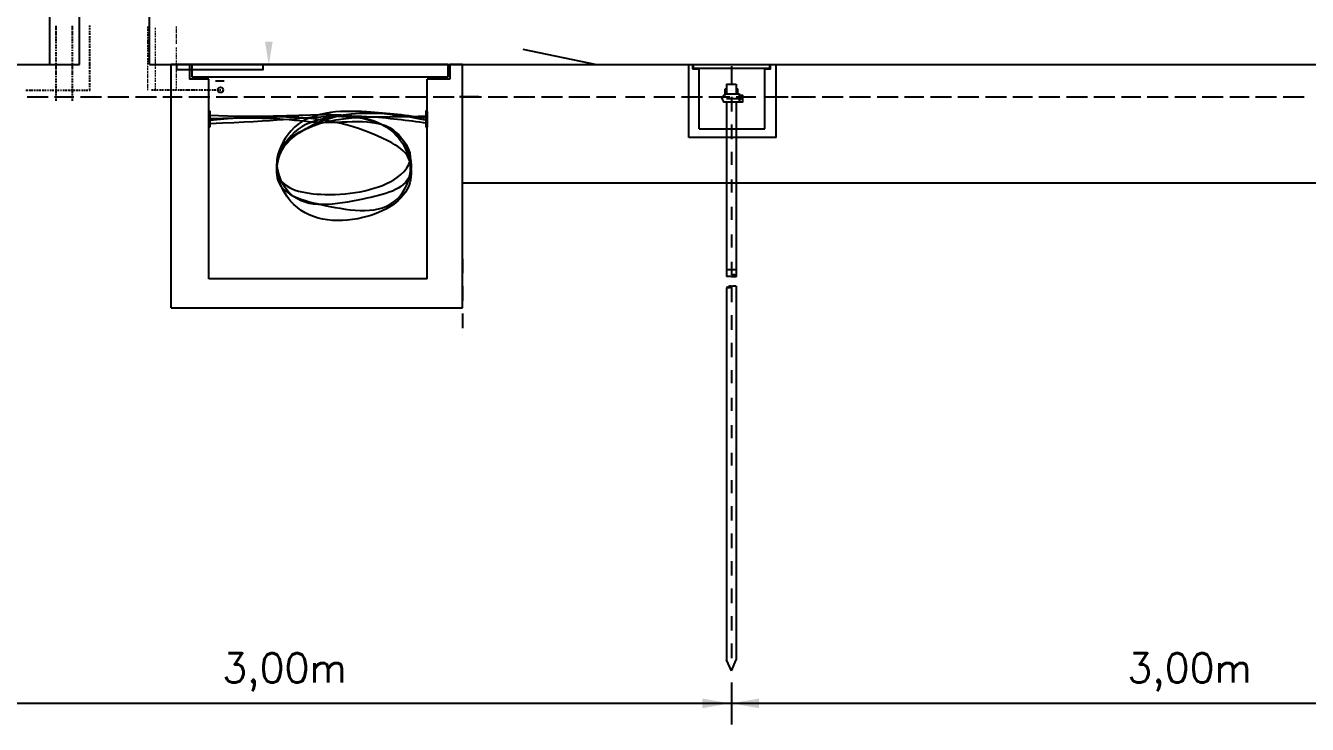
# Model space of a CAD drawing. Header units: millimetres. Extents: x 42 to 552, y 43 to 535.
# Drawn here: x 474.835 to 477.588, y 494.094 to 495.595 of the extents above; entities that cross this region are included whole.
import ezdxf

# ---------------------------------------------------------------- set-up
doc = ezdxf.new("R2010")
doc.units = ezdxf.units.MM
doc.header["$LTSCALE"] = 0.75
doc.header["$MEASUREMENT"] = 0
for name, color, linetype in [('PDF_0', 7, 'Continuous'), ('PDF_DESENHO', 7, 'Continuous'), ('PDF_DETALHES', 7, 'Continuous'), ('PDF_POSTE', 7, 'Continuous'), ('PENA_05', 5, 'Continuous'), ('SOLO_NATURAL', 94, 'Continuous')]:
    doc.layers.add(name, color=color, linetype=linetype)
doc.layers.add('PDF_COTAS', color=7, linetype='Continuous', true_color=0x007eff)
doc.styles.add('ROMANS', font='romans.shx')

# ---------------------------------------------------------------- blocks, each defined once
blk = doc.blocks.new('A$C52243038')
at = {"color": 7, "linetype": 'Continuous'}
for points in [[(0, 0), (0, 0.65)], [(0, 0.65), (0.033, 0.65)], [(0.033, 0.65), (0.033, 0.611)], [(0.033, 0.611), (0.094, 0.611)], [(0.039, 0.65), (0.722, 0.65)], [(0.039, 0.65), (0.039, 0.617)], [(0.039, 0.617), (0.722, 0.617)], [(0.094, 0.078), (0.094, 0.611)], [(0.678, 0.611), (0.728, 0.611), (0.728, 0.65)], [(0.678, 0.078), (0.678, 0.611)], [(0.722, 0.617), (0.722, 0.65)], [(0.728, 0.65), (0.778, 0.65)], [(0.778, 0), (0.778, 0.65)], [(0.094, 0.078), (0.678, 0.078)], [(0.778, 0), (0, 0)]]:
    blk.add_lwpolyline(points, dxfattribs=at)
blk = doc.blocks.new('A$C25676E2D')
at = {"color": 7, "linetype": 'Continuous'}
for points in [[(0, 0), (0, 6.5)], [(0, 6.5), (0.333, 6.5)], [(0.333, 6.5), (0.333, 6.111)], [(0.389, 6.5), (7.222, 6.5)], [(0.389, 6.5), (0.389, 6.167)], [(0.389, 6.167), (7.222, 6.167)], [(6.778, 6.111), (7.278, 6.111), (7.278, 6.5)], [(7.222, 6.167), (7.222, 6.5)], [(7.278, 6.5), (7.778, 6.5)], [(7.778, 0), (7.778, 6.5)], [(0.333, 6.111), (0.944, 6.111)], [(0.944, 0.778), (0.944, 6.111)], [(6.778, 0.778), (6.778, 6.111)], [(0.944, 0.778), (6.778, 0.778)], [(7.778, 0), (0, 0)]]:
    blk.add_lwpolyline(points, dxfattribs=at)

msp = doc.modelspace()

# ---------------------------------------------------------------- hatches: boundary and pattern name
h = msp.add_hatch(color=256)
h.paths.add_polyline_path([(475.2279, 495.3768), (475.2306, 495.3768), (475.2306, 495.3774), (475.2279, 495.3774)])
h.paths.add_polyline_path([(475.2279, 495.3774), (475.2306, 495.3774), (475.2306, 495.3812), (475.2279, 495.3812)])
h.paths.add_polyline_path([(475.2279, 495.3812), (475.2306, 495.3812), (475.2306, 495.3945), (475.2305, 495.4106), (475.2279, 495.4106)])
h.paths.add_polyline_path([(475.2279, 495.4106), (475.2305, 495.4106), (475.2305, 495.4112), (475.2279, 495.4112)])
h.paths.add_polyline_path([(475.2305, 495.4106), (475.2306, 495.4106), (475.2306, 495.4112), (475.2305, 495.4112)])
h.paths.add_polyline_path([(475.2306, 495.3945), (475.2306, 495.4106), (475.2305, 495.4106)])
h.paths.add_polyline_path([(475.2306, 495.3774), (475.2306, 495.3774), (475.2306, 495.3945)])
h = msp.add_hatch(color=256)
h.paths.add_polyline_path([(475.2279, 495.3768), (475.2306, 495.3768), (475.2306, 495.3774), (475.2279, 495.3774)])
h.paths.add_polyline_path([(475.2279, 495.3774), (475.2306, 495.3774), (475.2306, 495.3812), (475.2279, 495.3812)])
h.paths.add_polyline_path([(475.2279, 495.3812), (475.2306, 495.3812), (475.2306, 495.3945), (475.2305, 495.4106), (475.2279, 495.4106)])
h.paths.add_polyline_path([(475.2279, 495.4106), (475.2305, 495.4106), (475.2305, 495.4112), (475.2279, 495.4112)])
h.paths.add_polyline_path([(475.2305, 495.4106), (475.2306, 495.4106), (475.2306, 495.4112), (475.2305, 495.4112)])
h.paths.add_polyline_path([(475.2306, 495.3945), (475.2306, 495.4106), (475.2305, 495.4106)])
h.paths.add_polyline_path([(475.2306, 495.3774), (475.2306, 495.3774), (475.2306, 495.3945)])
h = msp.add_hatch(color=256)
h.paths.add_polyline_path([(475.6969, 495.3768), (475.6942, 495.3768), (475.6942, 495.3774), (475.6969, 495.3774)])
h.paths.add_polyline_path([(475.6969, 495.3774), (475.6942, 495.3774), (475.6942, 495.3812), (475.6969, 495.3812)])
h.paths.add_polyline_path([(475.6969, 495.3812), (475.6942, 495.3812), (475.6942, 495.3945), (475.6943, 495.4106), (475.6969, 495.4106)])
h.paths.add_polyline_path([(475.6969, 495.4106), (475.6943, 495.4106), (475.6943, 495.4112), (475.6969, 495.4112)])
h.paths.add_polyline_path([(475.6943, 495.4106), (475.6942, 495.4106), (475.6942, 495.4112), (475.6943, 495.4112)])
h.paths.add_polyline_path([(475.6942, 495.3945), (475.6942, 495.4106), (475.6943, 495.4106)])
h.paths.add_polyline_path([(475.6942, 495.3774), (475.6941, 495.3774), (475.6942, 495.3945)])
h = msp.add_hatch(color=256)
h.paths.add_polyline_path([(475.6969, 495.3768), (475.6942, 495.3768), (475.6942, 495.3774), (475.6969, 495.3774)])
h.paths.add_polyline_path([(475.6969, 495.3774), (475.6942, 495.3774), (475.6942, 495.3812), (475.6969, 495.3812)])
h.paths.add_polyline_path([(475.6969, 495.3812), (475.6942, 495.3812), (475.6942, 495.3945), (475.6943, 495.4106), (475.6969, 495.4106)])
h.paths.add_polyline_path([(475.6969, 495.4106), (475.6943, 495.4106), (475.6943, 495.4112), (475.6969, 495.4112)])
h.paths.add_polyline_path([(475.6943, 495.4106), (475.6942, 495.4106), (475.6942, 495.4112), (475.6943, 495.4112)])
h.paths.add_polyline_path([(475.6942, 495.3945), (475.6942, 495.4106), (475.6943, 495.4106)])
h.paths.add_polyline_path([(475.6942, 495.3774), (475.6941, 495.3774), (475.6942, 495.3945)])
at = {"linetype": 'Continuous'}
for points in [[(476.2884, 494.1493), (476.2884, 494.1284), (476.3475, 494.1389)], [(476.4101, 494.1493), (476.4101, 494.1284), (476.351, 494.1389)]]:
    msp.add_hatch(color=256, dxfattribs=at).paths.add_polyline_path(points)

# ---------------------------------------------------------------- linework, layer by layer
for p, q in [((475.2904, 495.5116), (475.4238, 495.5116)), ((475.2904, 495.5116), (475.4238, 495.5116)), ((475.2279, 495.3774), (475.2279, 495.4106)), ((475.2279, 495.4106), (475.2279, 495.3774)), ((475.2279, 495.3774), (475.2279, 495.4106)), ((475.2279, 495.4106), (475.2279, 495.3774)), ((475.6969, 495.3774), (475.6969, 495.4106)), ((475.6969, 495.4106), (475.6969, 495.3774)), ((475.6969, 495.3774), (475.6969, 495.4106)), ((475.6969, 495.4106), (475.6969, 495.3774)), ((475.7728, 495.2572), (489.5613, 495.2572)), ((474.4745, 494.1389), (478.8531, 494.1389))]:
    msp.add_line(p, q)
for points in [[(476.351, 495.508), (476.351, 495.4698)], [(476.3371, 495.449), (476.3336, 495.4455), (476.3302, 495.4385), (476.3336, 495.4316), (476.3371, 495.4316)], [(476.3371, 495.4594), (476.3406, 495.4594)], [(476.3371, 495.4455), (476.3371, 495.4594)], [(476.3371, 495.449), (476.3684, 495.449)], [(476.3406, 495.4698), (476.3614, 495.4698)], [(476.3406, 495.4698), (476.3406, 495.449)], [(476.351, 495.4559), (476.351, 495.4559)], [(476.3614, 495.4698), (476.3614, 495.449)], [(476.3614, 495.4594), (476.3649, 495.4594)], [(476.3649, 495.449), (476.3649, 495.4594)], [(476.3684, 495.4316), (476.3684, 495.449)], [(476.3684, 495.4455), (476.3684, 495.4316), (476.3753, 495.4316), (476.3753, 495.4455), (476.3684, 495.4455)], [(476.3719, 495.442), (476.3753, 495.4455), (476.3753, 495.4455)], [(474.8376, 495.442), (474.8793, 495.442)], [(474.8376, 495.442), (474.8828, 495.442)], [(474.8967, 495.442), (474.9384, 495.442)], [(474.9523, 495.442), (474.9975, 495.442)], [(475.0114, 495.442), (475.0565, 495.442)], [(475.0704, 495.442), (475.1121, 495.442)], [(475.0704, 495.442), (475.1156, 495.442)], [(475.1295, 495.442), (475.1712, 495.442)], [(475.1851, 495.442), (475.2303, 495.442)], [(475.2442, 495.442), (475.2894, 495.442)], [(475.3033, 495.442), (475.345, 495.442)], [(475.3033, 495.442), (475.3484, 495.442)], [(475.3623, 495.442), (475.404, 495.442)], [(475.4179, 495.442), (475.4631, 495.442)], [(475.477, 495.442), (475.5222, 495.442)], [(475.5361, 495.442), (475.5778, 495.442)], [(475.5361, 495.442), (475.5813, 495.442)], [(475.5952, 495.442), (475.6369, 495.442)], [(475.6508, 495.442), (475.696, 495.442)], [(475.7099, 495.442), (475.755, 495.442)], [(475.8082, 495.442), (475.7665, 495.442)], [(475.7689, 495.442), (475.8106, 495.442)], [(475.7689, 495.442), (475.8141, 495.442)], [(475.8082, 495.442), (475.7804, 495.442)], [(475.828, 495.442), (475.8697, 495.442)], [(475.8836, 495.442), (475.9288, 495.442)], [(475.9427, 495.442), (475.9879, 495.442)], [(476.0018, 495.442), (476.0435, 495.442)], [(476.0018, 495.442), (476.0469, 495.442)], [(476.0608, 495.442), (476.1025, 495.442)], [(476.1231, 495.442), (476.1648, 495.442)], [(476.1842, 495.442), (476.2294, 495.442)], [(476.2433, 495.442), (476.2885, 495.442)], [(476.3024, 495.442), (476.3475, 495.442)], [(476.3267, 495.4385), (476.3267, 495.4385)], [(476.3371, 495.4316), (476.3684, 495.4316)], [(476.3406, 495.4385), (476.3684, 495.4385)], [(476.3406, 495.4316), (476.3406, 495.0563)], [(476.351, 495.442), (476.351, 495.4107)], [(476.3614, 495.442), (476.4031, 495.442)], [(476.3614, 495.4316), (476.3614, 495.0563)], [(476.3684, 495.442), (476.3719, 495.442)], [(476.3684, 495.4385), (476.3719, 495.4385)], [(476.3719, 495.4385), (476.3753, 495.4385), (476.3719, 495.442)], [(476.3753, 495.4316), (476.3753, 495.4351), (476.3719, 495.4385)], [(476.3858, 495.4385), (476.3858, 495.4385)], [(476.4205, 495.442), (476.4622, 495.442)], [(476.4309, 495.442), (476.4726, 495.442)], [(476.4796, 495.442), (476.5213, 495.442)], [(476.49, 495.442), (476.5317, 495.442)], [(476.5456, 495.442), (476.5908, 495.442)], [(476.6047, 495.442), (476.6499, 495.442)], [(476.6638, 495.442), (476.7055, 495.442)], [(476.6638, 495.442), (476.7089, 495.442)], [(476.7228, 495.442), (476.7645, 495.442)], [(476.7784, 495.442), (476.8236, 495.442)], [(476.8375, 495.442), (476.8827, 495.442)], [(476.8966, 495.442), (476.9383, 495.442)], [(476.8966, 495.442), (476.9418, 495.442)], [(476.9557, 495.442), (476.9974, 495.442)], [(477.0113, 495.442), (477.0565, 495.442)], [(477.0704, 495.442), (477.1155, 495.442)], [(477.1294, 495.442), (477.1711, 495.442)], [(477.1294, 495.442), (477.1746, 495.442)], [(477.1885, 495.442), (477.2302, 495.442)], [(477.2441, 495.442), (477.2893, 495.442)], [(477.3032, 495.442), (477.3484, 495.442)], [(477.3623, 495.442), (477.404, 495.442)], [(477.3623, 495.442), (477.4074, 495.442)], [(477.4213, 495.442), (477.463, 495.442)], [(477.4769, 495.442), (477.5221, 495.442)], [(477.536, 495.442), (477.5812, 495.442)], [(476.351, 495.3968), (476.351, 495.3968)], [(476.351, 495.3829), (476.351, 495.3517)], [(476.351, 495.3378), (476.351, 495.3378)], [(476.351, 495.3239), (476.351, 495.2961)], [(476.351, 495.2822), (476.351, 495.2822)], [(476.351, 495.2648), (476.351, 495.237)], [(476.351, 495.2231), (476.351, 495.2231)], [(476.351, 495.2057), (476.351, 495.1779)], [(476.351, 495.164), (476.351, 495.164)], [(476.351, 495.1466), (476.351, 495.1188)], [(475.7728, 495.0945), (475.7728, 495.0632)], [(475.7728, 495.0945), (475.7728, 495.0632)], [(476.351, 495.1049), (476.351, 495.1049)], [(476.351, 495.0876), (476.351, 495.0598)], [(476.3614, 495.0702), (476.3406, 495.0702)], [(475.7728, 495.0493), (475.7728, 495.0493)], [(475.7728, 495.0493), (475.7728, 495.0493)], [(475.7728, 495.0354), (475.7728, 495.0042)], [(475.7728, 495.0354), (475.7728, 495.0042)], [(476.351, 495.0563), (476.3475, 495.0563), (476.3441, 495.0563), (476.3441, 495.0563), (476.3406, 495.0563)], [(476.351, 495.0354), (476.3475, 495.0354), (476.3406, 495.032)], [(476.3545, 495.0354), (476.3475, 495.032), (476.3441, 495.032), (476.3441, 495.032)], [(476.351, 495.0563), (476.3545, 495.0563), (476.3614, 495.0563), (476.358, 495.0563), (476.358, 495.0598), (476.3545, 495.0598), (476.351, 495.0563)], [(476.351, 495.0459), (476.351, 495.0459)], [(476.3614, 495.0354), (476.358, 495.0354), (476.358, 495.0354), (476.3545, 495.0354)], [(476.3614, 495.0354), (476.3614, 494.2327)], [(476.3406, 495.032), (476.3406, 494.2327)], [(476.3441, 495.032), (476.3406, 495.032)], [(476.351, 495.032), (476.351, 495.0007)], [(475.7728, 494.9903), (475.7728, 494.9903)], [(475.7728, 494.9903), (475.7728, 494.9903)], [(476.351, 494.9868), (476.351, 494.9868)], [(475.7728, 494.9764), (475.7728, 494.9451)], [(476.351, 494.9729), (476.351, 494.9416)], [(475.7728, 494.9312), (475.7728, 494.9312)], [(476.351, 494.9277), (476.351, 494.9277)], [(476.351, 494.9138), (476.351, 494.8825)], [(476.351, 494.8686), (476.351, 494.8686)], [(476.351, 494.8547), (476.351, 494.8269)], [(476.351, 494.8095), (476.351, 494.8095)], [(476.351, 494.7956), (476.351, 494.7678)], [(476.351, 494.7505), (476.351, 494.7505)], [(476.351, 494.7366), (476.351, 494.7088)], [(476.351, 494.6914), (476.351, 494.6914)], [(476.351, 494.6775), (476.351, 494.6497)], [(476.351, 494.6323), (476.351, 494.6323)], [(476.351, 494.6184), (476.351, 494.5906)], [(476.351, 494.5767), (476.351, 494.5767)], [(476.351, 494.5628), (476.351, 494.5315)], [(476.351, 494.5176), (476.351, 494.5176)], [(476.351, 494.5037), (476.351, 494.4725)], [(476.351, 494.4586), (476.351, 494.4586)], [(476.351, 494.4447), (476.351, 494.4134)], [(476.351, 494.3995), (476.351, 494.3995)], [(476.351, 494.3856), (476.351, 494.3543)], [(476.351, 494.3404), (476.351, 494.3404)], [(476.351, 494.3265), (476.351, 494.2952)], [(476.351, 494.2813), (476.351, 494.2813)], [(476.351, 494.2674), (476.351, 494.2362)], [(476.351, 494.2084), (476.3406, 494.2327)], [(476.351, 494.2084), (476.3614, 494.2327)], [(476.351, 494.2223), (476.351, 494.2223)], [(476.351, 494.184), (476.351, 494.0937)], [(476.351, 494.184), (476.351, 494.0937)]]:
    msp.add_lwpolyline(points, dxfattribs=at)
for points in [[(475.2306, 495.3768), (475.2279, 495.3768), (475.2279, 495.4112), (475.2306, 495.4112)], [(475.2306, 495.3768), (475.2279, 495.3768), (475.2279, 495.4112), (475.2306, 495.4112)], [(475.6942, 495.3768), (475.6969, 495.3768), (475.6969, 495.4112), (475.6942, 495.4112)], [(475.6942, 495.3768), (475.6969, 495.3768), (475.6969, 495.4112), (475.6942, 495.4112)]]:
    msp.add_lwpolyline(points, close=True)
for points, knots in [([(475.6969, 495.3961), (475.6551, 495.4018), (475.5592, 495.4148), (475.4024, 495.4104), (475.3509, 495.2503), (475.4873, 495.2222), (475.6349, 495.2503), (475.6769, 495.3215), (475.5568, 495.4333), (475.4369, 495.3919), (475.2306, 495.402)], [0.060951, 0.060951, 0.060951, 0.060951, 3.18264, 7.20266, 9.71785, 12.736991, 16.557052, 18.963776, 20.533761, 27.348764, 27.348764, 27.348764, 27.348764]), ([(475.6969, 495.3961), (475.6551, 495.4018), (475.5592, 495.4148), (475.4024, 495.4104), (475.3509, 495.2503), (475.4873, 495.2222), (475.6349, 495.2503), (475.6769, 495.3215), (475.5568, 495.4333), (475.4369, 495.3919), (475.2306, 495.402)], [0.060951, 0.060951, 0.060951, 0.060951, 3.18264, 7.20266, 9.71785, 12.736991, 16.557052, 18.963776, 20.533761, 27.348764, 27.348764, 27.348764, 27.348764]), ([(475.2306, 495.3852), (475.3797, 495.391), (475.4762, 495.4042), (475.634, 495.3998), (475.6855, 495.2396), (475.5491, 495.1623), (475.4014, 495.1814), (475.3595, 495.3109), (475.4787, 495.4218), (475.5971, 495.413), (475.6969, 495.3921)], [0, 0, 0, 0, 3.18264, 7.20266, 9.71785, 12.736991, 16.557052, 18.963776, 20.533761, 27.265074, 27.265074, 27.265074, 27.265074]), ([(475.2306, 495.3852), (475.3797, 495.391), (475.4762, 495.4042), (475.634, 495.3998), (475.6855, 495.2396), (475.5491, 495.1623), (475.4014, 495.1814), (475.3595, 495.3109), (475.4787, 495.4218), (475.5971, 495.413), (475.6969, 495.3921)], [0, 0, 0, 0, 3.18264, 7.20266, 9.71785, 12.736991, 16.557052, 18.963776, 20.533761, 27.265074, 27.265074, 27.265074, 27.265074]), ([(475.6969, 495.3855), (475.6551, 495.3912), (475.5592, 495.4041), (475.4024, 495.3998), (475.3509, 495.2396), (475.4873, 495.2043), (475.6349, 495.1814), (475.6769, 495.3109), (475.5568, 495.3826), (475.4369, 495.4128), (475.2306, 495.3914)], [0.060951, 0.060951, 0.060951, 0.060951, 3.18264, 7.20266, 9.71785, 12.736991, 16.557052, 18.963776, 20.533761, 27.348764, 27.348764, 27.348764, 27.348764]), ([(475.6969, 495.3855), (475.6551, 495.3912), (475.5592, 495.4041), (475.4024, 495.3998), (475.3509, 495.2396), (475.4873, 495.2043), (475.6349, 495.1814), (475.6769, 495.3109), (475.5568, 495.3826), (475.4369, 495.4128), (475.2306, 495.3914)], [0.060951, 0.060951, 0.060951, 0.060951, 3.18264, 7.20266, 9.71785, 12.736991, 16.557052, 18.963776, 20.533761, 27.348764, 27.348764, 27.348764, 27.348764]), ([(475.2306, 495.3958), (475.3797, 495.4016), (475.4762, 495.3737), (475.634, 495.4104), (475.6855, 495.2503), (475.5491, 495.2196), (475.4014, 495.192), (475.3595, 495.3215), (475.4787, 495.414), (475.5971, 495.3956), (475.6969, 495.4017)], [0, 0, 0, 0, 3.18264, 7.20266, 9.71785, 12.736991, 16.557052, 18.963776, 20.533761, 27.265074, 27.265074, 27.265074, 27.265074]), ([(475.2306, 495.3958), (475.3797, 495.4016), (475.4762, 495.3737), (475.634, 495.4104), (475.6855, 495.2503), (475.5491, 495.2196), (475.4014, 495.192), (475.3595, 495.3215), (475.4787, 495.414), (475.5971, 495.3956), (475.6969, 495.4017)], [0, 0, 0, 0, 3.18264, 7.20266, 9.71785, 12.736991, 16.557052, 18.963776, 20.533761, 27.265074, 27.265074, 27.265074, 27.265074])]:
    msp.add_open_spline(points, degree=3, knots=knots)
msp.add_solid([(475.3489, 495.5607), (475.3653, 495.5607), (475.3571, 495.5116)])
at = {"layer": 'PDF_0', "lineweight": 18}
for points in [[(475.0963, 495.5935), (475.0963, 495.5896)], [(475.0963, 495.5883), (475.0963, 495.5845)], [(475.1129, 495.5909), (475.1129, 495.5871)], [(475.1129, 495.5845), (475.1129, 495.5807)], [(475.1577, 495.5935), (475.1577, 495.5896)], [(475.1577, 495.5883), (475.1577, 495.5845)], [(475.1577, 495.5832), (475.1577, 495.5794)], [(475.0963, 495.5819), (475.0963, 495.5781)], [(475.0963, 495.5768), (475.0963, 495.573)], [(475.0963, 495.5704), (475.0963, 495.5679)], [(475.0963, 495.5653), (475.0963, 495.5615)], [(475.0963, 495.5602), (475.0963, 495.5563)], [(475.1129, 495.5794), (475.1129, 495.5755)], [(475.1129, 495.5743), (475.1129, 495.5704)], [(475.1129, 495.5679), (475.1129, 495.564)], [(475.1129, 495.5627), (475.1129, 495.5589)], [(475.1129, 495.5563), (475.1129, 495.5525)], [(475.1577, 495.5768), (475.1577, 495.573)], [(475.1577, 495.5717), (475.1577, 495.5679)], [(475.1577, 495.5653), (475.1577, 495.5615)], [(475.1577, 495.5602), (475.1577, 495.5563)], [(475.0963, 495.5538), (475.0963, 495.5499)], [(475.0963, 495.5487), (475.0963, 495.5448)], [(475.0963, 495.5436), (475.0963, 495.5397)], [(475.0963, 495.5372), (475.0963, 495.5333)], [(475.0963, 495.532), (475.0963, 495.5282)], [(475.1129, 495.5512), (475.1129, 495.5474)], [(475.1129, 495.5461), (475.1129, 495.5423)], [(475.1129, 495.5397), (475.1129, 495.5359)], [(475.1129, 495.5346), (475.1129, 495.5308)], [(475.1129, 495.5282), (475.1129, 495.5244)], [(475.1577, 495.5487), (475.1577, 495.5448)], [(475.1577, 495.5436), (475.1577, 495.5397)], [(475.1577, 495.5372), (475.1577, 495.5333)], [(475.1577, 495.532), (475.1577, 495.5282)], [(475.0963, 495.5256), (475.0963, 495.5218)], [(475.0963, 495.5205), (475.0963, 495.5167)], [(475.0963, 495.5154), (475.0963, 495.5116)], [(475.0963, 495.509), (475.0963, 495.5052)], [(475.0963, 495.5039), (475.0963, 495.5)], [(475.1129, 495.5231), (475.1129, 495.5192)], [(475.1129, 495.518), (475.1129, 495.5141)], [(475.1129, 495.5116), (475.1129, 495.5077)], [(475.1129, 495.5064), (475.1129, 495.5026)], [(475.1577, 495.5269), (475.1577, 495.5231)], [(475.1577, 495.5205), (475.1577, 495.5167)], [(475.1577, 495.5154), (475.1577, 495.5116)], [(475.1577, 495.509), (475.1577, 495.5064)], [(475.1577, 495.5039), (475.1577, 495.5)], [(475.0963, 495.4975), (475.0963, 495.4936)], [(475.0963, 495.4924), (475.0963, 495.4885)], [(475.0963, 495.4872), (475.0963, 495.4834)], [(475.0963, 495.4808), (475.0963, 495.477)], [(475.0963, 495.4757), (475.0963, 495.4719)], [(475.1129, 495.5), (475.1129, 495.4962)], [(475.1129, 495.4949), (475.1129, 495.4911)], [(475.1129, 495.4898), (475.1129, 495.486)], [(475.1129, 495.4834), (475.1129, 495.4796)], [(475.1129, 495.4783), (475.1129, 495.4744)], [(475.1577, 495.4988), (475.1577, 495.4949)], [(475.1577, 495.4924), (475.1577, 495.4885)], [(475.1577, 495.4872), (475.1577, 495.4834)], [(475.1577, 495.4808), (475.1577, 495.4783)], [(475.1577, 495.4757), (475.1577, 495.4719)], [(475.0963, 495.4693), (475.0963, 495.4655)], [(475.0963, 495.4642), (475.0963, 495.4604)], [(475.0963, 495.4642), (475.0963, 495.4604)], [(475.0963, 495.4591), (475.0963, 495.4565)], [(475.1129, 495.4719), (475.1129, 495.468)], [(475.1129, 495.4668), (475.1129, 495.4629)], [(475.1129, 495.4617), (475.1129, 495.4578)], [(475.1577, 495.4706), (475.1577, 495.4668)], [(475.1577, 495.4642), (475.1577, 495.4604)], [(475.1577, 495.4591), (475.1577, 495.4565)]]:
    msp.add_lwpolyline(points, dxfattribs=at)
at = {"layer": 'PDF_COTAS', "color": 7, "lineweight": 25}
msp.add_lwpolyline([(475.1475, 495.5116), (475.2371, 495.5116)], dxfattribs=at)
at = {"layer": 'PDF_DESENHO', "lineweight": 25}
msp.add_lwpolyline([(475.159, 495.5116), (475.159, 495.5013), (475.3446, 495.5013), (475.3446, 495.5116)], close=True, dxfattribs=at)
at = {"layer": 'PDF_DETALHES', "lineweight": 25}
msp.add_lwpolyline([(475.2614, 495.4757), (475.2422, 495.4757)], dxfattribs=at)
at = {"layer": 'PDF_POSTE', "lineweight": 25}
for points in [[(474.8864, 495.5116), (474.8864, 497.87), (474.8864, 498.2885)], [(474.9005, 495.5909), (474.9005, 495.5947)], [(474.9005, 495.5858), (474.9005, 495.5896)], [(474.9005, 495.5794), (474.9005, 495.5832)], [(474.9351, 495.5909), (474.9351, 495.5947)], [(474.9351, 495.5858), (474.9351, 495.5896)], [(474.9351, 495.5794), (474.9351, 495.5832)], [(474.9722, 495.5922), (474.9722, 495.596)], [(474.9722, 495.5871), (474.9722, 495.5896)], [(474.9722, 495.5807), (474.9722, 495.5845)], [(474.9005, 495.5743), (474.9005, 495.5781)], [(474.9005, 495.5679), (474.9005, 495.5717)], [(474.9005, 495.5627), (474.9005, 495.5666)], [(474.9005, 495.5576), (474.9005, 495.5615)], [(474.9351, 495.5743), (474.9351, 495.5781)], [(474.9351, 495.5679), (474.9351, 495.5717)], [(474.9351, 495.5627), (474.9351, 495.5666)], [(474.9351, 495.5576), (474.9351, 495.5615)], [(474.9722, 495.5755), (474.9722, 495.5794)], [(474.9722, 495.5691), (474.9722, 495.573)], [(474.9722, 495.564), (474.9722, 495.5679)], [(474.9722, 495.5589), (474.9722, 495.5627)], [(474.9722, 495.5525), (474.9722, 495.5563)], [(474.9005, 495.5512), (474.9005, 495.5551)], [(474.9005, 495.5461), (474.9005, 495.5499)], [(474.9005, 495.541), (474.9005, 495.5436)], [(474.9005, 495.5346), (474.9005, 495.5384)], [(474.9005, 495.5295), (474.9005, 495.5333)], [(474.9351, 495.5512), (474.9351, 495.5551)], [(474.9351, 495.5461), (474.9351, 495.5499)], [(474.9351, 495.541), (474.9351, 495.5436)], [(474.9351, 495.5346), (474.9351, 495.5384)], [(474.9351, 495.5295), (474.9351, 495.5333)], [(474.9722, 495.5474), (474.9722, 495.5512)], [(474.9722, 495.541), (474.9722, 495.5448)], [(474.9722, 495.5359), (474.9722, 495.5397)], [(474.9722, 495.5308), (474.9722, 495.5346)], [(474.9722, 495.5244), (474.9722, 495.5282)], [(474.9005, 495.5231), (474.9005, 495.5269)], [(474.9005, 495.518), (474.9005, 495.5218)], [(474.9005, 495.5128), (474.9005, 495.5154)], [(474.9005, 495.5064), (474.9005, 495.5103)], [(474.9005, 495.5013), (474.9005, 495.5052)], [(474.9351, 495.5231), (474.9351, 495.5269)], [(474.9351, 495.518), (474.9351, 495.5218)], [(474.9351, 495.5128), (474.9351, 495.5154)], [(474.9351, 495.5064), (474.9351, 495.5103)], [(474.9351, 495.5013), (474.9351, 495.5052)], [(474.9722, 495.5192), (474.9722, 495.5231)], [(474.9722, 495.5128), (474.9722, 495.5167)], [(474.9722, 495.5077), (474.9722, 495.5116)], [(474.9722, 495.5026), (474.9722, 495.5064)], [(475.644, 495.5116), (475.3804, 495.5116)], [(474.9005, 495.4949), (474.9005, 495.4988)], [(474.9005, 495.4898), (474.9005, 495.4936)], [(474.9005, 495.4847), (474.9005, 495.4872)], [(474.9005, 495.4783), (474.9005, 495.4821)], [(474.9005, 495.4732), (474.9005, 495.477)], [(474.9351, 495.4949), (474.9351, 495.4988)], [(474.9351, 495.4898), (474.9351, 495.4936)], [(474.9351, 495.4847), (474.9351, 495.4872)], [(474.9351, 495.4783), (474.9351, 495.4821)], [(474.9351, 495.4732), (474.9351, 495.477)], [(474.9722, 495.4962), (474.9722, 495.5)], [(474.9722, 495.4911), (474.9722, 495.4949)], [(474.9722, 495.4847), (474.9722, 495.4885)], [(474.9722, 495.4796), (474.9722, 495.4834)], [(474.9722, 495.4744), (474.9722, 495.4783)], [(474.8352, 495.4565), (474.8391, 495.4565)], [(474.8416, 495.4565), (474.8455, 495.4565)], [(474.8468, 495.4565), (474.8506, 495.4565)], [(474.8532, 495.4565), (474.8557, 495.4565)], [(474.8583, 495.4565), (474.8621, 495.4565)], [(474.8634, 495.4565), (474.8672, 495.4565)], [(474.8698, 495.4565), (474.8736, 495.4565)], [(474.8749, 495.4565), (474.8788, 495.4565)], [(474.8813, 495.4565), (474.8839, 495.4565)], [(474.8864, 495.4565), (474.8903, 495.4565)], [(474.8916, 495.4565), (474.8954, 495.4565)], [(474.8979, 495.4565), (474.9018, 495.4565)], [(474.9005, 495.4668), (474.9005, 495.4706)], [(474.9005, 495.4617), (474.9005, 495.4655)], [(474.9005, 495.4565), (474.9005, 495.4604)], [(474.9005, 495.4501), (474.9005, 495.454)], [(474.9005, 495.445), (474.9005, 495.4489)], [(474.9031, 495.4565), (474.9069, 495.4565)], [(474.9095, 495.4565), (474.912, 495.4565)], [(474.9146, 495.4565), (474.9184, 495.4565)], [(474.9197, 495.4565), (474.9235, 495.4565)], [(474.9261, 495.4565), (474.9299, 495.4565)], [(474.9312, 495.4565), (474.9351, 495.4565), (474.9351, 495.4604)], [(474.9351, 495.4668), (474.9351, 495.4706)], [(474.9351, 495.4617), (474.9351, 495.4655)], [(474.9351, 495.4501), (474.9351, 495.454)], [(474.9351, 495.445), (474.9351, 495.4489)], [(474.9363, 495.4565), (474.9402, 495.4565)], [(474.9427, 495.4565), (474.9466, 495.4565)], [(474.9479, 495.4565), (474.9517, 495.4565)], [(474.9543, 495.4565), (474.9581, 495.4565)], [(474.9594, 495.4565), (474.9632, 495.4565)], [(474.9645, 495.4565), (474.9683, 495.4565)], [(474.9709, 495.4565), (474.9722, 495.4565), (474.9722, 495.4604)], [(474.9722, 495.468), (474.9722, 495.4719)], [(474.9722, 495.4629), (474.9722, 495.4668)], [(475.1091, 495.4565), (475.1053, 495.4565)], [(475.1142, 495.4565), (475.1104, 495.4565)], [(475.1193, 495.4565), (475.1155, 495.4565)], [(475.1257, 495.4565), (475.1219, 495.4565)], [(475.1309, 495.4565), (475.127, 495.4565)], [(475.1373, 495.4565), (475.1334, 495.4565)], [(475.1424, 495.4565), (475.1385, 495.4565)], [(475.1475, 495.4565), (475.1437, 495.4565)], [(475.1539, 495.4565), (475.15, 495.4565)], [(475.159, 495.4565), (475.1552, 495.4565)], [(475.1654, 495.4565), (475.1616, 495.4565)], [(475.1705, 495.4565), (475.1667, 495.4565)], [(475.1756, 495.4565), (475.1718, 495.4565)], [(475.182, 495.4565), (475.1782, 495.4565)], [(475.1872, 495.4565), (475.1833, 495.4565)], [(475.1936, 495.4565), (475.1897, 495.4565)], [(475.1987, 495.4565), (475.1948, 495.4565)], [(475.2038, 495.4565), (475.2, 495.4565)], [(475.2102, 495.4565), (475.2064, 495.4565)], [(475.2153, 495.4565), (475.2115, 495.4565)], [(475.2217, 495.4565), (475.2179, 495.4565)], [(475.2268, 495.4565), (475.223, 495.4565)], [(475.2319, 495.4565), (475.2281, 495.4565)], [(475.2383, 495.4565), (475.2345, 495.4565)], [(475.2435, 495.4565), (475.2396, 495.4565)], [(475.2499, 495.4565), (475.246, 495.4565)], [(475.2537, 495.4565), (475.2511, 495.4565)], [(474.9005, 495.4386), (474.9005, 495.4425)], [(474.9005, 495.4335), (474.9005, 495.4373)], [(474.9351, 495.4386), (474.9351, 495.4425)], [(474.9351, 495.4335), (474.9351, 495.4373)]]:
    msp.add_lwpolyline(points, dxfattribs=at)
msp.add_circle((475.2531, 495.4572), 0.00576, dxfattribs=at)
at = {"layer": 'PENA_05', "linetype": 'Continuous'}
for p, q in [((474.9504, 495.5116), (474.9504, 498.1116)), ((475.1004, 495.5116), (475.1004, 498.1116)), ((474.1166, 495.5116), (474.9504, 495.5116)), ((475.1004, 495.5116), (481.9504, 495.5116))]:
    msp.add_line(p, q, dxfattribs=at)
at = {"layer": 'SOLO_NATURAL'}
msp.add_line((475.9029, 495.5448), (476.0611, 495.5116), dxfattribs=at)

# ---------------------------------------------------------------- block references
for name, p, xscale, yscale, zscale in [('A$C25676E2D', (475.7728, 494.989), -0.08040111005248037, 0.08040111005248037, 0.08040111005248037), ('A$C25676E2D', (475.7728, 494.989), -0.08040111005248037, 0.08040111005248037, 0.08040111005248037), ('A$C52243038', (476.2592, 495.3548), 0.241200202559412, 0.241200202559412, 0.241200202559412)]:
    msp.add_blockref(name, p, dxfattribs=dict(xscale=xscale, yscale=yscale, zscale=zscale))

# ---------------------------------------------------------------- texts
at = {"char_height": 0.0625, "attachment_point": 5, "style": 'ROMANS'}
for insert in [(475.3909, 494.2056), (477.3352, 494.2056)]:
    msp.add_mtext('3,00m', dxfattribs=dict(at, insert=insert))

doc.saveas('drawing.dxf')
